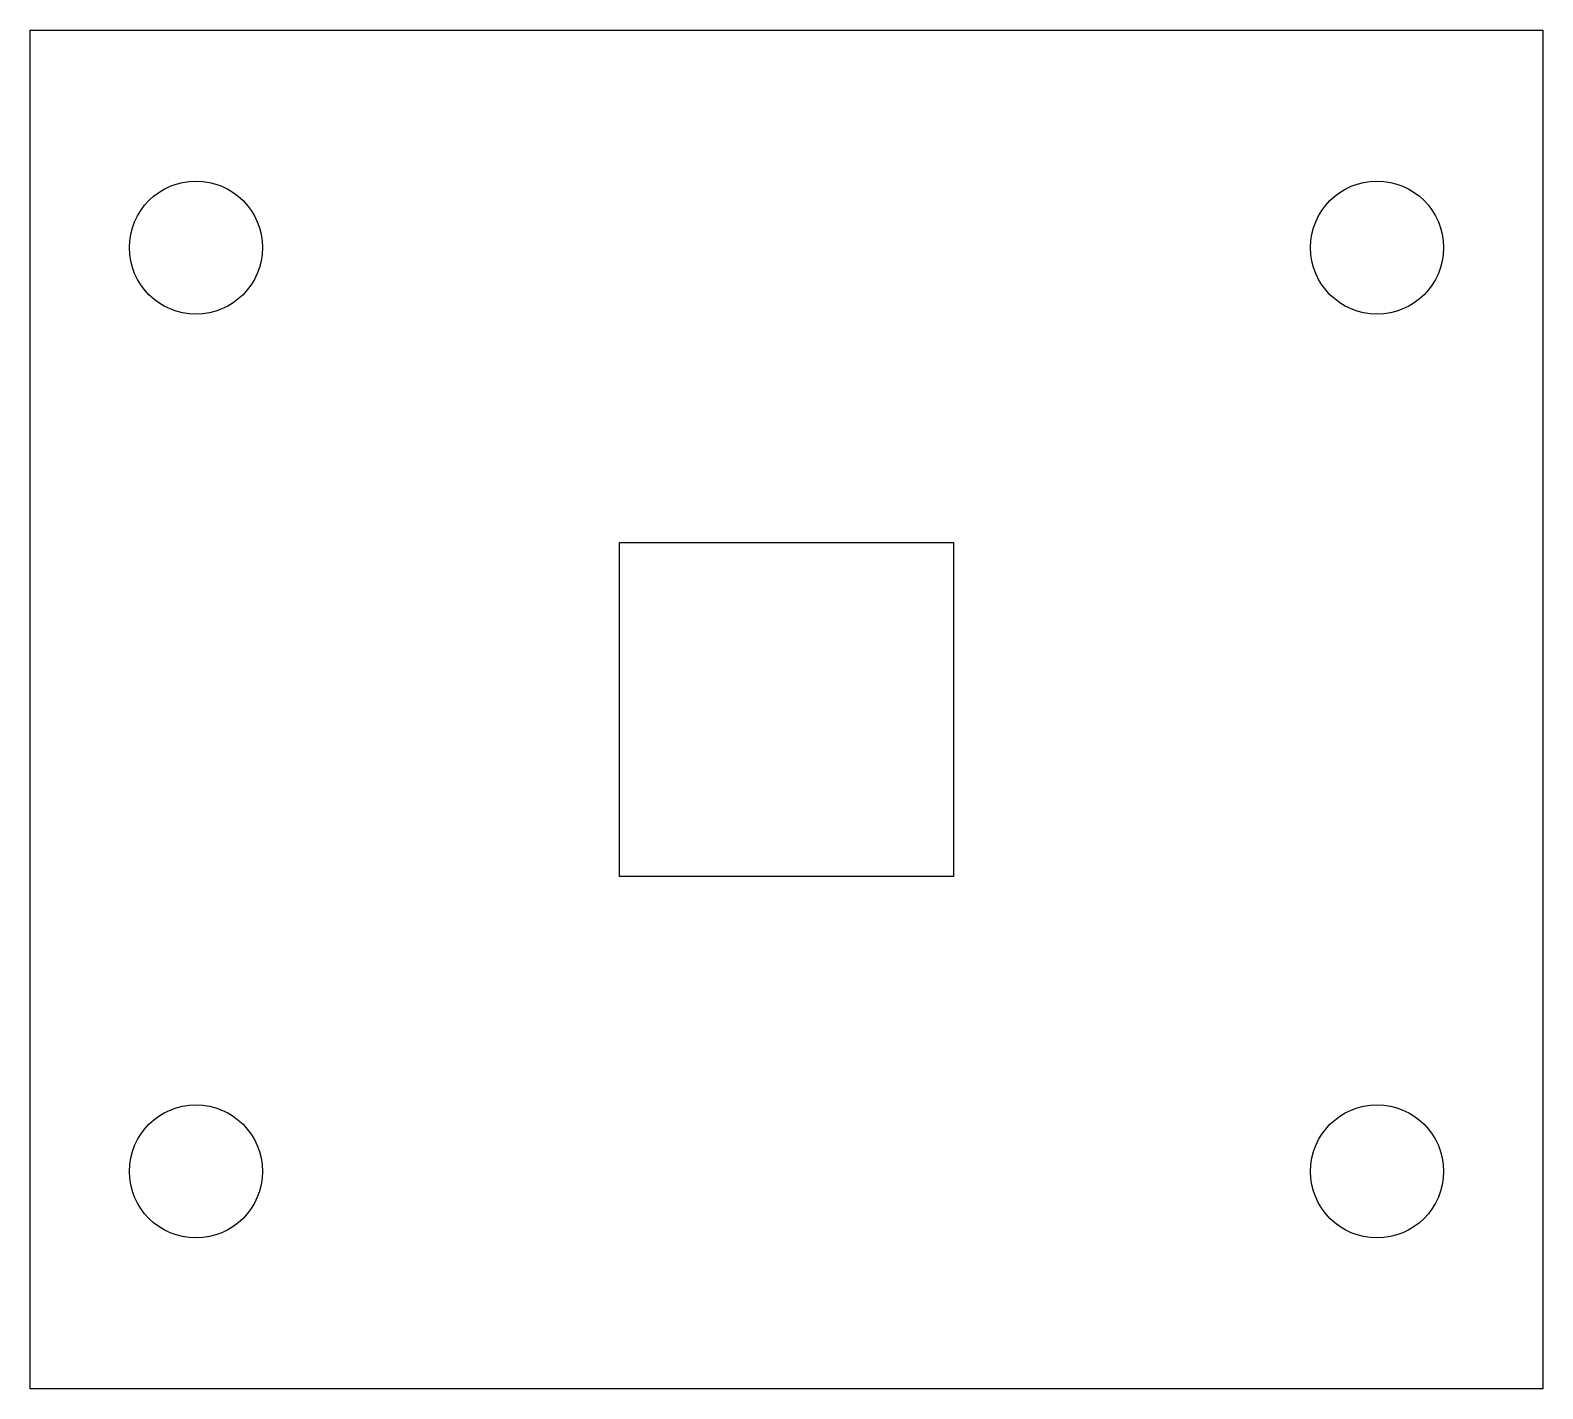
# Model space of a CAD drawing. Header units: metres. Extents: x 0 to 55.7, y -50 to 0.
import ezdxf

# ---------------------------------------------------------------- set-up
doc = ezdxf.new("R2010")
doc.units = ezdxf.units.M

msp = doc.modelspace()

# ---------------------------------------------------------------- linework, layer by layer
for p, q in [((0, 0), (55.68, 0)), ((0, -50), (0, 0)), ((55.68, 0), (55.68, -50)), ((21.69, -18.85), (33.99, -18.85)), ((21.69, -31.15), (21.69, -18.85)), ((33.99, -18.85), (33.99, -31.15)), ((33.99, -31.15), (21.69, -31.15)), ((55.68, -50), (0, -50))]:
    msp.add_line(p, q)
for centre in [(6.1, -8), (49.58, -8), (6.1, -42), (49.58, -42)]:
    msp.add_circle(centre, 2.45)

doc.saveas('drawing.dxf')
